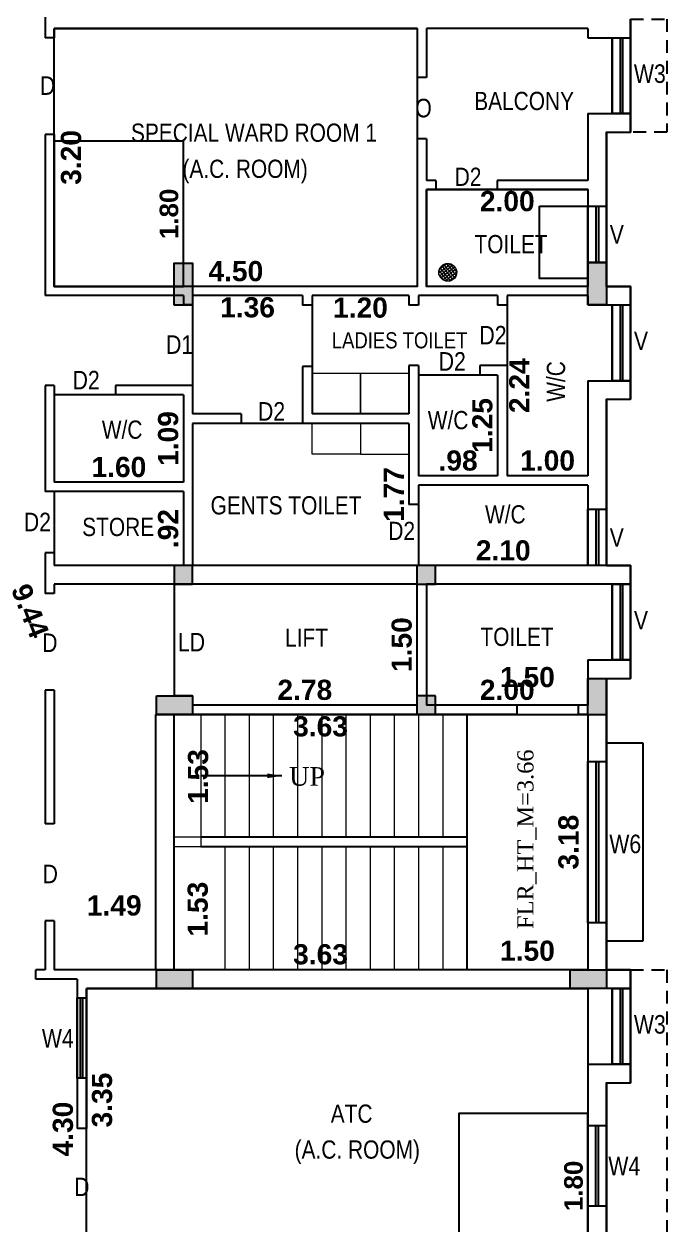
# Model space of a CAD drawing. Header units: metres. Extents: x 1336 to 1656, y -163 to -53.
# Drawn here: x 1478.58 to 1486.55, y -141.89 to -126.99 of the extents above; entities that cross this region are included whole.
import ezdxf

# ---------------------------------------------------------------- set-up
doc = ezdxf.new("R2010")
doc.units = ezdxf.units.M
doc.header["$PDMODE"] = 3
doc.header["$PDSIZE"] = -15
doc.linetypes.add('HIDDEN', pattern=[9.525, 6.35, -3.175])
for name, color, linetype in [('.', 7, 'Continuous'), ('BLK_1_FLR_1_BLT_UP_AREA', 12, 'Continuous'), ('BLK_1_FLR_1_CARPET_AREA', 12, 'Continuous'), ('BLK_1_FLR_1_EXIT_WIDTH_DOOR', 7, 'Continuous'), ('BLK_1_FLR_1_REGULAR_ROOM_15', 7, 'Continuous'), ('BLK_1_FLR_1_REGULAR_ROOM_16', 7, 'Continuous'), ('BLK_1_FLR_1_ROOF_AREA', 54, 'Continuous'), ('BLK_1_FLR_1_ROOM_15_LIGHT_VENTILATION_1', 7, 'Continuous'), ('BLK_1_FLR_1_ROOM_16_LIGHT_VENTILATION_1', 7, 'Continuous'), ('BLK_1_FLR_1_STAIR_1', 1, 'Continuous'), ('BLK_1_FLR_1_WC_BATH', 3, 'Continuous'), ('DIST_EXIT', 7, 'Continuous'), ('TOILET_VENTILATION', 7, 'Continuous')]:
    doc.layers.add(name, color=color, linetype=linetype)
for name, color, linetype, lineweight in [('BLK_1_FLR_1_STAIR_1_FLIGHT_1', 7, 'Continuous', 0), ('BLK_1_FLR_1_STAIR_1_FLIGHT_2', 7, 'Continuous', 0), ('BLK_1_FLR_1_STAIR_1_LANDING_1', 2, 'Continuous', 0), ('BLK_1_FLR_1_WASH', 55, 'Continuous', 5)]:
    doc.layers.add(name, color=color, linetype=linetype, lineweight=lineweight)
doc.styles.add('Ar Bold', font='arialbd.ttf')
doc.styles.get("Standard").update_dxf_attribs({"font": 'times.ttf'})
doc.styles.add('style5', font='swissc.ttf')
doc.dimstyles.new('Copy(5) of Standard', dxfattribs={"dimtxt": 0.23, "dimasz": 0.18, "dimexe": 0.18, "dimexo": 0.0625, "dimgap": 0.09, "dimtad": 0, "dimtih": 1, "dimtoh": 1, "dimzin": 0, "dimdsep": 46, "dimtxsty": 'Standard', "dimcen": 0.09, "dimadec": 0, "dimazin": 0, "dimtfac": 1, "dimtofl": 0, "dimtmove": 0, "dimatfit": 3, "dimfxl": 0, "dimtolj": 1, "dimtzin": 0, "dimarcsym": 0})
doc.dimstyles.new('~dimensions', dxfattribs={"dimtxt": 0.25, "dimasz": 0.17, "dimexe": 0.05, "dimexo": 0.0625, "dimgap": 0.06, "dimtad": 1, "dimzin": 4, "dimdsep": 46, "dimtxsty": 'Ar Bold', "dimcen": 0.09, "dimse1": 1, "dimse2": 1, "dimsd1": 1, "dimsd2": 1, "dimclrt": 71, "dimadec": 0, "dimazin": 0, "dimtfac": 1, "dimtix": 1, "dimtofl": 0, "dimtmove": 2, "dimatfit": 3, "dimfxl": 0, "dimtolj": 1, "dimtzin": 0, "dimarcsym": 0})
pattern_1 = [(38.805684, (75.334146, -258.857803), (-0.0198971256, 0.02474200664), []), (128.805684, (75.334146, -258.857803), (-0.02474200664, -0.0198971256), [])]

# ---------------------------------------------------------------- blocks, each defined once
blk = doc.blocks.new('*D1059')
at = {"layer": 'Defpoints', "color": 0}
for p in [(1479.237, -138.844), (1479.237, -138.844), (1479.237, -143.144)]:
    blk.add_point(p, dxfattribs=at)
at = {"color": 71, "insert": (1479.059, -140.704), "char_height": 0.25, "attachment_point": 5, "rotation": 90, "style": 'Ar Bold'}
blk.add_mtext('\\A1;4.30', dxfattribs=at)
blk = doc.blocks.new('*D1060')
at = {"layer": 'Defpoints', "color": 0}
for p in [(1479.352, -138.959), (1479.721, -138.959), (1479.352, -142.309)]:
    blk.add_point(p, dxfattribs=at)
at = {"color": 71, "insert": (1479.544, -140.344), "char_height": 0.25, "attachment_point": 5, "rotation": 90, "style": 'Ar Bold'}
blk.add_mtext('\\A1;3.35', dxfattribs=at)
blk = doc.blocks.new('*D1062')
at = {"layer": 'Defpoints', "color": 0}
for p in [(1480.667, -135.444), (1483.447, -135.444), (1483.447, -135.444)]:
    blk.add_point(p, dxfattribs=at)
at = {"color": 71, "insert": (1482.057, -135.256), "char_height": 0.25, "attachment_point": 5, "style": 'Ar Bold'}
blk.add_mtext('\\A1;2.78', dxfattribs=at)
blk = doc.blocks.new('*D1063')
at = {"layer": 'Defpoints', "color": 0}
for p in [(1483.447, -133.944), (1483.447, -133.944), (1483.447, -135.444)]:
    blk.add_point(p, dxfattribs=at)
at = {"color": 71, "insert": (1483.259, -134.694), "char_height": 0.25, "attachment_point": 5, "rotation": 90, "style": 'Ar Bold'}
blk.add_mtext('\\A1;1.50', dxfattribs=at)
blk = doc.blocks.new('*D1064')
at = {"layer": 'Defpoints', "color": 0}
for p in [(1483.567, -135.444), (1485.567, -135.444), (1485.567, -135.444)]:
    blk.add_point(p, dxfattribs=at)
at = {"color": 71, "insert": (1484.567, -135.256), "char_height": 0.25, "attachment_point": 5, "style": 'Ar Bold'}
blk.add_mtext('\\A1;2.00', dxfattribs=at)
blk = doc.blocks.new('*D1065')
at = {"layer": 'Defpoints', "color": 0}
for p in [(1483.467, -133.714), (1485.567, -133.714), (1485.567, -133.714)]:
    blk.add_point(p, dxfattribs=at)
at = {"color": 71, "insert": (1484.517, -133.526), "char_height": 0.25, "attachment_point": 5, "style": 'Ar Bold'}
blk.add_mtext('\\A1;2.10', dxfattribs=at)
blk = doc.blocks.new('*D1066')
at = {"layer": 'Defpoints', "color": 0}
for p in [(1480.552, -132.794), (1480.552, -132.794), (1480.552, -133.714)]:
    blk.add_point(p, dxfattribs=at)
at = {"color": 71, "insert": (1480.364, -133.254), "char_height": 0.25, "attachment_point": 5, "rotation": 90, "style": 'Ar Bold'}
blk.add_mtext('\\A1;.92', dxfattribs=at)
blk = doc.blocks.new('*D1067')
at = {"layer": 'Defpoints', "color": 0}
for p in [(1480.552, -131.594), (1480.552, -131.594), (1480.552, -132.679)]:
    blk.add_point(p, dxfattribs=at)
at = {"color": 71, "insert": (1480.364, -132.136), "char_height": 0.25, "attachment_point": 5, "rotation": 90, "style": 'Ar Bold'}
blk.add_mtext('\\A1;1.09', dxfattribs=at)
blk = doc.blocks.new('*D1068')
at = {"layer": 'Defpoints', "color": 0}
for p in [(1478.952, -132.679), (1480.552, -132.679), (1480.552, -132.679)]:
    blk.add_point(p, dxfattribs=at)
at = {"color": 71, "insert": (1479.752, -132.491), "char_height": 0.25, "attachment_point": 5, "style": 'Ar Bold'}
blk.add_mtext('\\A1;1.60', dxfattribs=at)
blk = doc.blocks.new('*D1069')
at = {"layer": 'Defpoints', "color": 0}
for p in [(1483.347, -131.949), (1483.347, -133.714), (1483.347, -133.714)]:
    blk.add_point(p, dxfattribs=at)
at = {"color": 71, "insert": (1483.161, -132.831), "char_height": 0.25, "attachment_point": 5, "rotation": 90, "style": 'Ar Bold'}
blk.add_mtext('\\A1;1.77', dxfattribs=at)
blk = doc.blocks.new('*D1070')
at = {"layer": 'Defpoints', "color": 0}
for p in [(1483.467, -132.599), (1484.447, -132.599), (1484.447, -132.599)]:
    blk.add_point(p, dxfattribs=at)
at = {"color": 71, "insert": (1483.957, -132.411), "char_height": 0.25, "attachment_point": 5, "style": 'Ar Bold'}
blk.add_mtext('\\A1;.98', dxfattribs=at)
blk = doc.blocks.new('*D1071')
at = {"layer": 'Defpoints', "color": 0}
for p in [(1484.447, -131.349), (1484.447, -131.349), (1484.447, -132.599)]:
    blk.add_point(p, dxfattribs=at)
at = {"color": 71, "insert": (1484.259, -131.974), "char_height": 0.25, "attachment_point": 5, "rotation": 90, "style": 'Ar Bold'}
blk.add_mtext('\\A1;1.25', dxfattribs=at)
blk = doc.blocks.new('*D1072')
at = {"layer": 'Defpoints', "color": 0}
for p in [(1484.567, -132.599), (1485.567, -132.599), (1485.567, -132.599)]:
    blk.add_point(p, dxfattribs=at)
at = {"color": 71, "insert": (1485.067, -132.411), "char_height": 0.25, "attachment_point": 5, "style": 'Ar Bold'}
blk.add_mtext('\\A1;1.00', dxfattribs=at)
blk = doc.blocks.new('*D1073')
at = {"layer": 'Defpoints', "color": 0}
for p in [(1484.567, -130.364), (1484.901, -130.364), (1484.567, -132.599)]:
    blk.add_point(p, dxfattribs=at)
at = {"color": 71, "insert": (1484.716, -131.481), "char_height": 0.25, "attachment_point": 5, "rotation": 90, "style": 'Ar Bold'}
blk.add_mtext('\\A1;2.24', dxfattribs=at)
blk = doc.blocks.new('*D1074')
at = {"layer": 'Defpoints', "color": 0}
for p in [(1482.147, -130.702), (1483.347, -130.702), (1483.347, -130.702)]:
    blk.add_point(p, dxfattribs=at)
at = {"color": 71, "insert": (1482.747, -130.514), "char_height": 0.25, "attachment_point": 5, "style": 'Ar Bold'}
blk.add_mtext('\\A1;1.20', dxfattribs=at)
blk = doc.blocks.new('*D1075')
at = {"layer": 'Defpoints', "color": 0}
for p in [(1480.667, -130.698), (1482.027, -130.698), (1482.027, -130.698)]:
    blk.add_point(p, dxfattribs=at)
at = {"color": 71, "insert": (1481.347, -130.51), "char_height": 0.25, "attachment_point": 5, "style": 'Ar Bold'}
blk.add_mtext('\\A1;1.36', dxfattribs=at)
blk = doc.blocks.new('*D1076')
at = {"layer": 'Defpoints', "color": 0}
for p in [(1478.952, -130.249), (1483.452, -130.249), (1483.452, -130.249)]:
    blk.add_point(p, dxfattribs=at)
at = {"color": 71, "insert": (1481.202, -130.061), "char_height": 0.25, "attachment_point": 5, "style": 'Ar Bold'}
blk.add_mtext('\\A1;4.50', dxfattribs=at)
blk = doc.blocks.new('*D1078')
at = {"layer": 'Defpoints', "color": 0}
for p in [(1478.952, -127.049), (1479.347, -127.049), (1478.952, -130.249)]:
    blk.add_point(p, dxfattribs=at)
at = {"color": 71, "insert": (1479.16, -128.649), "char_height": 0.25, "attachment_point": 5, "rotation": 90, "style": 'Ar Bold'}
blk.add_mtext('\\A1;3.20', dxfattribs=at)
blk = doc.blocks.new('*D1080')
at = {"layer": 'Defpoints', "color": 0}
for p in [(1483.567, -129.049), (1485.567, -129.049), (1485.567, -129.381)]:
    blk.add_point(p, dxfattribs=at)
at = {"color": 71, "insert": (1484.567, -129.193), "char_height": 0.25, "attachment_point": 5, "style": 'Ar Bold'}
blk.add_mtext('\\A1;2.00', dxfattribs=at)
blk = doc.blocks.new('*D1176')
at = {"layer": 'Defpoints', "color": 0}
for p in [(1485.567, -138.681), (1484.067, -138.729), (1485.567, -138.729)]:
    blk.add_point(p, dxfattribs=at)
at = {"layer": 'BLK_1_FLR_1_STAIR_1_LANDING_1', "color": 0, "insert": (1484.817, -138.493), "char_height": 0.25, "attachment_point": 5, "style": 'Ar Bold'}
blk.add_mtext('\\A1;1.50', dxfattribs=at)
blk = doc.blocks.new('*D849')
at = {"layer": 'Defpoints', "color": 0}
for p in [(1484.067, -135.897), (1480.437, -136.197), (1484.067, -136.197)]:
    blk.add_point(p, dxfattribs=at)
at = {"layer": 'BLK_1_FLR_1_STAIR_1_FLIGHT_1', "color": 0, "insert": (1482.252, -135.709), "char_height": 0.25, "attachment_point": 5, "style": 'Ar Bold'}
blk.add_mtext('\\A1;3.63', dxfattribs=at)
blk = doc.blocks.new('*D850')
at = {"layer": 'Defpoints', "color": 0}
for p in [(1481.129, -135.568), (1480.923, -137.093), (1481.129, -137.093)]:
    blk.add_point(p, dxfattribs=at)
at = {"layer": 'BLK_1_FLR_1_STAIR_1_FLIGHT_1', "color": 0, "insert": (1480.735, -136.33), "char_height": 0.25, "attachment_point": 5, "rotation": 90, "style": 'Ar Bold'}
blk.add_mtext('\\A1;1.53', dxfattribs=at)
blk = doc.blocks.new('*D851')
at = {"layer": 'Defpoints', "color": 0}
for p in [(1480.437, -138.375), (1484.067, -138.375), (1484.067, -138.725)]:
    blk.add_point(p, dxfattribs=at)
at = {"layer": 'BLK_1_FLR_1_STAIR_1_FLIGHT_2', "color": 0, "insert": (1482.252, -138.537), "char_height": 0.25, "attachment_point": 5, "style": 'Ar Bold'}
blk.add_mtext('\\A1;3.63', dxfattribs=at)
blk = doc.blocks.new('*D852')
at = {"layer": 'Defpoints', "color": 0}
for p in [(1480.918, -137.213), (1481.129, -137.213), (1481.129, -138.738)]:
    blk.add_point(p, dxfattribs=at)
at = {"layer": 'BLK_1_FLR_1_STAIR_1_FLIGHT_2', "color": 0, "insert": (1480.731, -137.975), "char_height": 0.25, "attachment_point": 5, "rotation": 90, "style": 'Ar Bold'}
blk.add_mtext('\\A1;1.53', dxfattribs=at)
blk = doc.blocks.new('*D853')
at = {"layer": 'Defpoints', "color": 0}
for p in [(1485.567, -135.285), (1484.067, -135.559), (1485.567, -135.559)]:
    blk.add_point(p, dxfattribs=at)
at = {"layer": 'BLK_1_FLR_1_STAIR_1_LANDING_1', "color": 71, "insert": (1484.817, -135.098), "char_height": 0.25, "attachment_point": 5, "style": 'Ar Bold'}
blk.add_mtext('\\A1;1.50', dxfattribs=at)
blk = doc.blocks.new('*D867')
at = {"layer": 'Defpoints', "color": 0}
for p in [(1478.952, -138.013), (1478.952, -138.119), (1480.437, -138.013)]:
    blk.add_point(p, dxfattribs=at)
at = {"layer": 'DIST_EXIT', "color": 71, "insert": (1479.694, -137.931), "char_height": 0.25, "attachment_point": 5, "style": 'Ar Bold'}
blk.add_mtext('\\A1;1.49', dxfattribs=at)
blk = doc.blocks.new('*D1349')
at = {"layer": 'Defpoints', "color": 0}
for p in [(1476.737, -129.959), (1476.737, -129.959), (1480.217, -138.729)]:
    blk.add_point(p, dxfattribs=at)
at = {"layer": 'BLK_1_FLR_1_EXIT_WIDTH_DOOR', "insert": (1478.651, -134.275), "char_height": 0.25, "attachment_point": 5, "rotation": 291.6435, "style": 'Ar Bold'}
blk.add_mtext('\\A1;9.44', dxfattribs=at)
blk = doc.blocks.new('*D874')
at = {"layer": 'Defpoints', "color": 0}
for p in [(1485.567, -135.559), (1485.514, -138.729), (1485.567, -138.729)]:
    blk.add_point(p, dxfattribs=at)
at = {"layer": 'BLK_1_FLR_1_STAIR_1_LANDING_1', "color": 71, "insert": (1485.327, -137.144), "char_height": 0.25, "attachment_point": 5, "rotation": 90, "style": 'Ar Bold'}
blk.add_mtext('\\A1;3.18', dxfattribs=at)

msp = doc.modelspace()

# ---------------------------------------------------------------- hatches: boundary and pattern name
at = {"layer": '.'}
h = msp.add_hatch(color=256, dxfattribs=at)
h.dxf.hatch_style = 1
h.paths.add_polyline_path([(1480.6666, -129.9588), (1480.4366, -129.9588), (1480.4366, -130.4838), (1480.6666, -130.4838)])
h = msp.add_hatch(color=256, dxfattribs=at)
h.dxf.hatch_style = 1
h.paths.add_polyline_path([(1485.7966, -129.9538), (1485.5666, -129.9538), (1485.5666, -130.4788), (1485.7966, -130.4788)])
h = msp.add_hatch(color=256, dxfattribs=at)
h.dxf.hatch_style = 1
h.paths.add_polyline_path([(1480.6666, -133.7138), (1480.4366, -133.7138), (1480.4366, -133.9438), (1480.6666, -133.9438)])
h = msp.add_hatch(color=256, dxfattribs=at)
h.dxf.hatch_style = 1
h.paths.add_polyline_path([(1483.6766, -133.7138), (1483.4466, -133.7138), (1483.4466, -133.9438), (1483.6766, -133.9438)])
h = msp.add_hatch(color=256, dxfattribs=at)
h.dxf.hatch_style = 1
h.paths.add_polyline_path([(1485.7966, -135.1138), (1485.5666, -135.1138), (1485.5666, -135.5638), (1485.7966, -135.5638)])
h = msp.add_hatch(color=256, dxfattribs=at)
h.dxf.hatch_style = 1
h.paths.add_polyline_path([(1480.2166, -135.3288), (1480.2166, -135.5588), (1480.6666, -135.5588), (1480.6666, -135.3288)])
h = msp.add_hatch(color=256, dxfattribs=at)
h.dxf.hatch_style = 1
h.paths.add_polyline_path([(1483.6766, -135.3288), (1483.4466, -135.3288), (1483.4466, -135.5588), (1483.6766, -135.5588)])
h = msp.add_hatch(color=256, dxfattribs=at)
h.dxf.hatch_style = 1
h.paths.add_polyline_path([(1480.2166, -138.7288), (1480.2166, -138.9588), (1480.6666, -138.9588), (1480.6666, -138.7288)])
h = msp.add_hatch(color=256, dxfattribs=at)
h.dxf.hatch_style = 1
h.paths.add_polyline_path([(1485.3466, -138.7288), (1485.3466, -138.9588), (1485.7966, -138.9588), (1485.7966, -138.7288)])
at = {"layer": 'BLK_1_FLR_1_WASH'}
h = msp.add_hatch(dxfattribs=at)
h.set_pattern_fill('ANSI37', color=60, scale=0.01, angle=-6.19432)
h.set_pattern_definition(pattern_1)
edge = h.paths.add_edge_path()
edge.add_arc((1483.8294, -130.0744), 0.1112, 11.71868, 371.71868)
h.paths.add_polyline_path([(1483.8078, -130.0359), (1483.9403, -130.0659), (1483.792, -130.0326), (1483.8079, -130.0366)], flags=16)
h = msp.add_hatch(dxfattribs=at)
h.set_pattern_fill('ANSI37', color=60, scale=0.01, angle=-6.19432)
h.set_pattern_definition(pattern_1)
edge = h.paths.add_edge_path()
edge.add_arc((1483.8294, -130.0744), 0.1112, 11.71868, 371.71868)
h.paths.add_polyline_path([(1483.8078, -130.0359), (1483.9403, -130.0659), (1483.792, -130.0326), (1483.8079, -130.0366)], flags=16)

# ---------------------------------------------------------------- linework, layer by layer
at = {"color": 1}
for p, q in [((1478.8366, -125.0488), (1478.8366, -127.1638)), ((1486.0966, -126.9338), (1486.0966, -128.3338)), ((1483.4516, -127.0488), (1478.9516, -127.0488)), ((1478.9516, -127.0488), (1478.9516, -127.1638)), ((1483.4516, -127.0488), (1483.4516, -127.6588)), ((1485.5666, -127.0488), (1483.5666, -127.0488)), ((1483.5666, -127.0488), (1483.5666, -127.6588)), ((1485.5666, -127.0488), (1485.5666, -127.1638)), ((1478.9516, -127.1638), (1478.8366, -127.1638)), ((1485.5666, -127.1638), (1486.0966, -127.1638)), ((1483.5666, -127.6588), (1483.4516, -127.6588)), ((1485.5666, -128.1038), (1485.5666, -128.9338)), ((1485.5666, -128.1038), (1486.0966, -128.1038)), ((1478.8366, -128.3638), (1478.8366, -130.3638)), ((1478.9516, -128.3638), (1478.8366, -128.3638)), ((1478.9516, -128.3638), (1478.9516, -130.2488)), ((1483.4516, -128.4188), (1483.4516, -130.2488)), ((1483.5666, -128.4188), (1483.4516, -128.4188)), ((1483.5666, -128.4188), (1483.5666, -128.9338)), ((1485.7966, -128.3338), (1485.7966, -130.2488)), ((1485.7966, -128.3338), (1486.0966, -128.3338)), ((1483.6816, -128.9338), (1483.5666, -128.9338)), ((1483.6816, -128.9338), (1483.6816, -129.0488)), ((1485.5666, -128.9338), (1484.4416, -128.9338)), ((1484.4416, -128.9338), (1484.4416, -129.0488)), ((1483.5666, -129.0488), (1483.5666, -130.2488)), ((1485.5666, -129.0488), (1483.5666, -129.0488)), ((1485.5666, -129.0488), (1485.5666, -130.2488)), ((1480.5516, -130.3638), (1478.8366, -130.3638)), ((1483.4516, -130.2488), (1478.9516, -130.2488)), ((1480.5516, -130.3638), (1480.5516, -130.4788)), ((1482.0266, -130.3638), (1480.6666, -130.3638)), ((1480.6666, -130.3638), (1480.6666, -130.4788)), ((1482.0266, -130.3638), (1482.0266, -130.4838)), ((1483.3466, -130.3638), (1482.1466, -130.3638)), ((1482.1466, -130.3638), (1482.1466, -130.4838)), ((1483.3466, -130.3638), (1483.3466, -130.4838)), ((1484.4466, -130.3638), (1483.4666, -130.3638)), ((1483.4666, -130.3638), (1483.4666, -130.4838)), ((1485.5666, -130.2488), (1483.5666, -130.2488)), ((1484.4466, -130.3638), (1484.4466, -130.4838)), ((1485.5666, -130.3638), (1484.5666, -130.3638)), ((1484.5666, -130.3638), (1484.5666, -131.2288)), ((1485.5666, -130.3638), (1485.5666, -130.4788)), ((1485.7966, -130.2488), (1486.0966, -130.2488)), ((1486.0966, -130.2488), (1486.0966, -131.6488)), ((1480.6666, -130.4788), (1480.5516, -130.4788)), ((1480.6666, -130.4788), (1480.6666, -131.8288)), ((1482.1466, -130.4838), (1482.0266, -130.4838)), ((1482.1466, -130.4838), (1482.1466, -131.8288)), ((1483.4666, -130.4838), (1483.3466, -130.4838)), ((1484.5666, -130.4838), (1484.4466, -130.4838)), ((1485.5666, -130.4788), (1486.0966, -130.4788)), ((1482.0266, -131.2438), (1482.0266, -131.9488)), ((1482.1466, -131.2438), (1482.0266, -131.2438)), ((1483.3466, -131.2288), (1483.3466, -131.8288)), ((1483.4666, -131.2288), (1483.3466, -131.2288)), ((1483.4666, -131.2288), (1483.4666, -132.5988)), ((1484.5666, -131.2288), (1484.2266, -131.2288)), ((1484.2266, -131.2288), (1484.2266, -131.3488)), ((1484.5666, -131.2288), (1484.5666, -132.5988)), ((1484.4466, -131.3488), (1483.4666, -131.3488)), ((1484.4466, -131.3488), (1484.4466, -132.5988)), ((1478.8366, -131.4788), (1478.8366, -132.7938)), ((1478.9516, -131.4788), (1478.8366, -131.4788)), ((1478.9516, -131.4788), (1478.9516, -132.6788)), ((1480.6666, -131.4788), (1479.7116, -131.4788)), ((1479.7116, -131.4788), (1479.7116, -131.5938)), ((1485.5666, -131.4188), (1485.5666, -132.5988)), ((1485.5666, -131.4188), (1486.0966, -131.4188)), ((1480.5516, -131.5938), (1478.9516, -131.5938)), ((1480.5516, -131.5938), (1480.5516, -132.6788)), ((1485.7966, -131.6488), (1485.7966, -133.7138)), ((1485.7966, -131.6488), (1486.0966, -131.6488)), ((1481.2666, -131.8288), (1480.6666, -131.8288)), ((1481.2666, -131.8288), (1481.2666, -131.9488)), ((1483.3466, -131.8288), (1482.1466, -131.8288)), ((1482.0266, -131.9488), (1480.6666, -131.9488)), ((1480.6666, -131.9488), (1480.6666, -133.7138)), ((1480.6666, -131.9488), (1480.6666, -133.7138)), ((1483.3466, -131.9488), (1482.0266, -131.9488)), ((1483.3466, -131.9488), (1483.3466, -132.9538)), ((1484.4466, -132.5988), (1483.4666, -132.5988)), ((1485.5666, -132.5988), (1484.5666, -132.5988)), ((1480.5516, -132.6788), (1478.9516, -132.6788)), ((1485.5666, -132.7138), (1483.4666, -132.7138)), ((1483.4666, -132.7138), (1483.4666, -133.7138)), ((1485.5666, -132.7138), (1485.5666, -133.7138)), ((1480.5516, -132.7938), (1478.8366, -132.7938)), ((1478.9516, -132.7938), (1478.9516, -133.7138)), ((1480.5516, -132.7938), (1480.5516, -133.7138)), ((1483.4666, -132.9538), (1483.3466, -132.9538)), ((1478.8366, -133.5538), (1478.8366, -134.0588)), ((1478.9516, -133.5538), (1478.8366, -133.5538)), ((1480.5516, -133.7138), (1478.9516, -133.7138)), ((1485.5666, -133.7138), (1480.6666, -133.7138)), ((1485.7966, -133.7138), (1486.0966, -133.7138)), ((1486.0966, -133.7138), (1486.0966, -135.1138)), ((1483.4466, -133.9438), (1478.9516, -133.9438)), ((1478.9516, -133.9438), (1478.9516, -134.0588)), ((1483.4466, -133.9438), (1483.4466, -135.4438)), ((1485.5666, -133.9438), (1483.5666, -133.9438)), ((1483.5666, -133.9438), (1483.5666, -135.4438)), ((1486.0966, -133.9438), (1485.5666, -133.9438)), ((1478.9516, -134.0588), (1478.8366, -134.0588)), ((1485.5666, -134.8838), (1485.5666, -135.4438)), ((1485.5666, -134.8838), (1486.0966, -134.8838)), ((1485.7966, -135.1138), (1485.7966, -138.7288)), ((1485.7966, -135.1138), (1486.0966, -135.1138)), ((1478.8366, -135.2588), (1478.8366, -136.9188)), ((1478.9516, -135.2588), (1478.8366, -135.2588)), ((1478.9516, -135.2588), (1478.9516, -136.9188)), ((1480.6666, -135.3288), (1480.4366, -135.3288)), ((1480.6666, -135.3288), (1480.4366, -135.3288)), ((1480.6666, -135.3288), (1480.6666, -135.4438)), ((1480.6666, -135.3288), (1480.6666, -135.4438)), ((1484.6866, -135.5588), (1480.4366, -135.5588)), ((1483.4466, -135.4438), (1480.6666, -135.4438)), ((1485.5666, -135.4438), (1483.5666, -135.4438)), ((1484.6866, -135.4438), (1484.6866, -135.5588)), ((1485.4466, -135.4438), (1485.4466, -135.5588)), ((1485.5666, -135.5588), (1485.4466, -135.5588)), ((1485.5666, -135.5588), (1485.5666, -138.7288)), ((1478.9516, -136.9188), (1478.8366, -136.9188)), ((1478.8366, -138.1188), (1478.8366, -138.7288)), ((1478.9516, -138.1188), (1478.8366, -138.1188)), ((1478.9516, -138.1188), (1478.9516, -138.7288)), ((1478.8366, -138.7288), (1478.7216, -138.7288)), ((1478.7216, -138.8438), (1478.7216, -138.7288)), ((1479.2366, -138.8438), (1478.7216, -138.8438)), ((1485.5666, -138.7288), (1478.9516, -138.7288)), ((1479.2366, -138.8438), (1479.2366, -140.6988)), ((1480.6666, -138.7288), (1480.6666, -138.9588)), ((1485.7966, -138.7288), (1486.0966, -138.7288)), ((1486.0966, -138.7288), (1486.0966, -140.1288)), ((1479.3516, -138.9588), (1479.3516, -140.6988)), ((1486.0966, -138.9588), (1479.3516, -138.9588)), ((1485.5666, -139.8988), (1485.5666, -142.3088)), ((1485.5666, -139.8988), (1486.0966, -139.8988)), ((1485.7966, -140.1288), (1485.7966, -143.6438)), ((1485.7966, -140.1288), (1486.0966, -140.1288)), ((1479.3516, -140.6988), (1479.2366, -140.6988))]:
    msp.add_line(p, q, dxfattribs=at)
at = {"color": 4}
for p, q in [((1485.8666, -127.1638), (1485.8666, -128.1038)), ((1485.9666, -127.1638), (1485.9666, -128.1038)), ((1485.9966, -127.1638), (1485.9966, -128.1038)), ((1485.8666, -130.4788), (1485.8666, -131.4188)), ((1485.8666, -133.9438), (1485.8666, -134.8838)), ((1485.6666, -136.1438), (1485.6666, -138.1438)), ((1485.6966, -136.1438), (1485.6966, -138.1438)), ((1485.8666, -138.9588), (1485.8666, -139.8988)), ((1485.9666, -138.9588), (1485.9666, -139.8988)), ((1485.9966, -138.9588), (1485.9966, -139.8988)), ((1479.2762, -140.0738), (1479.2762, -139.0738)), ((1479.3062, -140.0738), (1479.3062, -139.0738)), ((1485.6666, -141.6588), (1485.6666, -140.6588)), ((1485.6966, -141.6588), (1485.6966, -140.6588))]:
    msp.add_line(p, q, dxfattribs=at)
at = {"color": 4, "linetype": 'HIDDEN', "ltscale": 0.8}
for p, q in [((1485.6666, -129.2523), (1485.6666, -129.9523)), ((1485.6966, -129.2523), (1485.6966, -129.9523)), ((1485.9666, -130.4788), (1485.9666, -131.4188)), ((1485.9966, -130.4788), (1485.9966, -131.4188)), ((1485.6666, -133.0138), (1485.6666, -133.7138)), ((1485.6966, -133.0138), (1485.6966, -133.7138)), ((1485.9666, -133.9438), (1485.9666, -134.8838)), ((1485.9966, -133.9438), (1485.9966, -134.8838))]:
    msp.add_line(p, q, dxfattribs=at)
for p, q in [((1480.4366, -133.9438), (1480.4366, -135.3288)), ((1484.0666, -137.0838), (1480.7666, -137.0838)), ((1484.0666, -137.2038), (1480.7666, -137.2038))]:
    msp.add_line(p, q)
at = {"linetype": 'HIDDEN'}
for p, q in [((1484.0666, -135.5588), (1484.0666, -137.2038)), ((1484.0666, -137.2038), (1484.0666, -138.7288))]:
    msp.add_line(p, q, dxfattribs=at)
at = {"color": 4, "linetype": 'HIDDEN', "ltscale": 0.025}
for points in [[(1486.0966, -126.9338), (1486.5466, -126.9338), (1486.5466, -128.3238), (1486.5466, -128.3338), (1486.0966, -128.3338)], [(1486.0966, -138.7288), (1486.5466, -138.7288), (1486.5466, -152.0638), (1486.5466, -152.0738), (1485.7966, -152.0738)]]:
    msp.add_lwpolyline(points, dxfattribs=at)
at = {"color": 4}
for points in [[(1486.0966, -127.1638), (1486.0966, -128.1038), (1485.8666, -128.1038), (1485.8666, -127.1638)], [(1485.7966, -129.2523), (1485.7966, -129.9523), (1485.5666, -129.9523), (1485.5666, -129.2523)], [(1486.0966, -130.4788), (1486.0966, -131.4188), (1485.8666, -131.4188), (1485.8666, -130.4788)], [(1485.7966, -133.0138), (1485.7966, -133.7138), (1485.5666, -133.7138), (1485.5666, -133.0138)], [(1486.0966, -133.9438), (1486.0966, -134.8838), (1485.8666, -134.8838), (1485.8666, -133.9438)], [(1485.7966, -136.1438), (1485.7966, -138.1438), (1485.5666, -138.1438), (1485.5666, -136.1438)], [(1486.0966, -138.9588), (1486.0966, -139.8988), (1485.8666, -139.8988), (1485.8666, -138.9588)], [(1479.2366, -140.0738), (1479.2366, -139.0738), (1479.3516, -139.0738), (1479.3516, -140.0738)], [(1485.5666, -141.6588), (1485.5666, -140.6588), (1485.7966, -140.6588), (1485.7966, -141.6588)]]:
    msp.add_lwpolyline(points, close=True, dxfattribs=at)
at = {"color": 1}
for points in [[(1480.4366, -130.4838), (1480.4366, -129.9588), (1480.6666, -129.9588), (1480.6666, -130.4838), (1480.4366, -130.4838)], [(1485.5666, -130.4788), (1485.5666, -129.9538), (1485.7966, -129.9538), (1485.7966, -130.4788), (1485.5666, -130.4788)], [(1485.5666, -135.1138), (1485.7966, -135.1138), (1485.7966, -135.5638), (1485.5666, -135.5638), (1485.5666, -135.1138)], [(1480.2166, -135.3288), (1480.6666, -135.3288), (1480.6666, -135.5588), (1480.2166, -135.5588), (1480.2166, -135.3288)], [(1480.2166, -138.7288), (1480.6666, -138.7288), (1480.6666, -138.9588), (1480.2166, -138.9588), (1480.2166, -138.7288)], [(1485.3466, -138.7288), (1485.7966, -138.7288), (1485.7966, -138.9588), (1485.3466, -138.9588), (1485.3466, -138.7288)]]:
    msp.add_lwpolyline(points, dxfattribs=at)
for points in [[(1480.6666, -133.7138), (1480.4366, -133.7138), (1480.4366, -133.9438), (1480.6666, -133.9438)], [(1483.6766, -133.7138), (1483.4466, -133.7138), (1483.4466, -133.9438), (1483.6766, -133.9438)], [(1483.6766, -135.3288), (1483.4466, -135.3288), (1483.4466, -135.5588), (1483.6766, -135.5588)]]:
    msp.add_lwpolyline(points, close=True)
at = {"color": 4, "linetype": 'HIDDEN'}
msp.add_lwpolyline([(1485.7966, -135.9138), (1486.2466, -135.9138), (1486.2466, -138.3638), (1486.2466, -138.3738), (1485.7966, -138.3738)], dxfattribs=at)
at = {"layer": 'BLK_1_FLR_1_BLT_UP_AREA', "color": 12}
msp.add_lwpolyline([(1485.7966, -143.6438), (1485.7966, -140.1288), (1486.0966, -140.1288), (1486.0966, -138.7288), (1485.7966, -138.7288), (1485.7966, -135.1138), (1486.0966, -135.1138), (1486.0966, -133.7138), (1485.7966, -133.7138), (1485.7966, -131.6488), (1486.0966, -131.6488), (1486.0966, -130.2488), (1485.7966, -130.2488), (1485.7966, -128.3338), (1486.0966, -128.3338), (1486.0966, -126.9338)], dxfattribs=at)
at = {"layer": 'BLK_1_FLR_1_CARPET_AREA', "color": 12}
for points in [[(1478.9516, -127.0488), (1483.4516, -127.0488), (1483.4516, -130.2488), (1478.9516, -130.2488)], [(1479.3516, -138.9588), (1485.5666, -138.9588), (1485.5666, -142.3088), (1479.3516, -142.3088)]]:
    msp.add_lwpolyline(points, close=True, dxfattribs=at)
at = {"layer": 'BLK_1_FLR_1_REGULAR_ROOM_15', "color": 2}
msp.add_lwpolyline([(1478.9516, -127.0488), (1483.4516, -127.0488), (1483.4516, -130.2488), (1478.9516, -130.2488)], close=True, dxfattribs=at)
at = {"layer": 'BLK_1_FLR_1_REGULAR_ROOM_16', "color": 2}
msp.add_lwpolyline([(1479.3516, -138.9588), (1485.5666, -138.9588), (1485.5666, -142.3088), (1479.3516, -142.3088)], close=True, dxfattribs=at)
at = {"layer": 'BLK_1_FLR_1_ROOF_AREA', "color": 54}
msp.add_lwpolyline([(1485.7966, -143.6438), (1485.7966, -140.1288), (1486.0966, -140.1288), (1486.0966, -138.7288), (1485.7966, -138.7288), (1485.7966, -135.1138), (1486.0966, -135.1138), (1486.0966, -133.7138), (1485.7966, -133.7138), (1485.7966, -131.6488), (1486.0966, -131.6488), (1486.0966, -130.2488), (1485.7966, -130.2488), (1485.7966, -128.3338), (1486.0966, -128.3338), (1486.0966, -126.9338)], dxfattribs=at)
at = {"layer": 'BLK_1_FLR_1_ROOM_15_LIGHT_VENTILATION_1', "color": 232}
msp.add_lwpolyline([(1478.9516, -130.2488), (1480.5516, -130.2488), (1480.5516, -128.4488), (1478.9516, -128.4488)], close=True, dxfattribs=at)
at = {"layer": 'BLK_1_FLR_1_ROOM_16_LIGHT_VENTILATION_1', "color": 232}
msp.add_lwpolyline([(1483.9666, -142.3088), (1485.5666, -142.3088), (1485.5666, -140.5088), (1483.9666, -140.5088)], close=True, dxfattribs=at)
at = {"layer": 'BLK_1_FLR_1_STAIR_1'}
msp.add_lwpolyline([(1480.2116, -135.5588), (1485.5666, -135.5588), (1485.5666, -138.7288), (1480.2116, -138.7288)], close=True, dxfattribs=at)
at = {"layer": 'BLK_1_FLR_1_STAIR_1', "color": 1}
msp.add_lwpolyline([(1485.5666, -138.7288), (1480.4366, -138.7288), (1480.4366, -135.5588), (1485.5666, -135.5588)], close=True, dxfattribs=at)
at = {"layer": 'BLK_1_FLR_1_STAIR_1_FLIGHT_1', "color": 7}
for p, q in [((1480.7666, -135.5588), (1480.7666, -137.2038)), ((1481.0666, -135.5588), (1481.0666, -137.0838)), ((1481.3666, -135.5588), (1481.3666, -137.0838)), ((1481.6666, -135.5588), (1481.6666, -137.0838)), ((1481.9666, -135.5588), (1481.9666, -137.0838)), ((1482.2666, -135.5588), (1482.2666, -137.0838)), ((1482.5666, -135.5588), (1482.5666, -137.0838)), ((1482.8666, -135.5588), (1482.8666, -137.0838)), ((1483.1666, -135.5588), (1483.1666, -137.0838)), ((1483.4666, -135.5588), (1483.4666, -137.0838)), ((1483.7666, -135.5588), (1483.7666, -137.0838))]:
    msp.add_line(p, q, dxfattribs=at)
msp.add_lwpolyline([(1480.4366, -135.5588), (1484.0666, -135.5588), (1484.0666, -137.0838), (1480.4366, -137.0838)], close=True, dxfattribs=at)
at = {"layer": 'BLK_1_FLR_1_STAIR_1_FLIGHT_2', "color": 7}
for p, q in [((1481.0666, -137.2038), (1481.0666, -138.7288)), ((1481.3666, -137.2038), (1481.3666, -138.7288)), ((1481.6666, -137.2038), (1481.6666, -138.7288)), ((1481.9666, -137.2038), (1481.9666, -138.7288)), ((1482.2666, -137.2038), (1482.2666, -138.7288)), ((1482.5666, -137.2038), (1482.5666, -138.7288)), ((1482.8666, -137.2038), (1482.8666, -138.7288)), ((1483.1666, -137.2038), (1483.1666, -138.7288)), ((1483.4666, -137.2038), (1483.4666, -138.7288)), ((1483.7666, -137.2038), (1483.7666, -138.7288))]:
    msp.add_line(p, q, dxfattribs=at)
msp.add_lwpolyline([(1484.0666, -137.2038), (1480.4366, -137.2038), (1480.4366, -138.7288), (1484.0666, -138.7288)], close=True, dxfattribs=at)
at = {"layer": 'BLK_1_FLR_1_STAIR_1_LANDING_1', "color": 7}
msp.add_lwpolyline([(1484.0666, -135.5588), (1485.5666, -135.5588), (1485.5666, -138.7288), (1484.0666, -138.7288)], close=True, dxfattribs=at)
at = {"layer": 'BLK_1_FLR_1_WASH', "color": 60}
msp.add_lwpolyline([(1483.7676, -130.1669, -2.3481205), (1483.9243, -130.1325, -0.4258725), (1483.7676, -130.1669, 3.3899462)], format="xyb", dxfattribs=at)
msp.add_lwpolyline([(1483.7676, -130.1669, -2.3481205), (1483.9243, -130.1325, -0.4258725), (1483.7676, -130.1669, 3.3899462)], format="xyb", dxfattribs=at)
at = {"layer": 'BLK_1_FLR_1_WASH', "color": 55}
for points in [[(1482.1466, -131.8288), (1482.7466, -131.8288), (1482.7466, -131.3288), (1482.1466, -131.3288)], [(1482.7466, -131.8288), (1483.3466, -131.8288), (1483.3466, -131.3288), (1482.7466, -131.3288)], [(1482.7466, -132.3288), (1482.1466, -132.3288), (1482.1466, -131.9488), (1482.7466, -131.9488)], [(1482.7466, -132.3288), (1483.3466, -132.3288), (1483.3466, -131.9488), (1482.7466, -131.9488)]]:
    msp.add_lwpolyline(points, close=True, dxfattribs=at)
at = {"layer": 'BLK_1_FLR_1_WC_BATH', "color": 3}
msp.add_lwpolyline([(1483.5666, -129.0488), (1485.5666, -129.0488), (1485.5666, -130.2488), (1483.5666, -130.2488)], close=True, dxfattribs=at)
at = {"layer": 'TOILET_VENTILATION', "color": 6}
msp.add_lwpolyline([(1484.9666, -129.2523), (1485.5666, -129.2523), (1485.5666, -130.1523), (1484.9666, -130.1523)], close=True, dxfattribs=at)

# ---------------------------------------------------------------- texts
at = {"style": 'style5'}
for s, p in [('W3', (1486.1367, -127.7246)), ('D', (1478.7727, -127.8728)), ('O', (1483.4265, -128.1518)), ('V', (1485.837, -129.7175)), ('D2', (1484.221, -130.9691)), ('V', (1486.1367, -131.0396)), ('D1', (1480.3368, -131.0859)), ('D2', (1483.7168, -131.2945)), ('D2', (1479.178, -131.5267)), ('D2', (1481.4763, -131.9146)), ('D2', (1478.5736, -133.287)), ('V', (1485.8364, -133.479)), ('V', (1486.1367, -134.5046)), ('D', (1478.8007, -134.7853)), ('LD', (1480.4837, -134.7777)), ('W6', (1485.8319, -137.2811)), ('D', (1478.8063, -137.6541)), ('W3', (1486.1367, -139.5196)), ('W4', (1478.7975, -139.6926)), ('W4', (1485.82, -141.2776)), ('D', (1479.1975, -141.5363))]:
    msp.add_text(s, height=0.23, dxfattribs=at).set_placement(p)
at = {"color": 7, "style": 'style5'}
for s, height, p in [('BALCONY', 0.22606, (1484.1571, -128.0613)), ('SPECIAL WARD ROOM 1', 0.226059, (1479.9018, -128.4549)), ('(A.C. ROOM)', 0.226059, (1480.5403, -128.903)), ('D2', 0.22606, (1483.9154, -129.0021)), ('TOILET', 0.22606, (1484.1602, -129.8377)), ('LADIES TOILET', 0.2, (1482.3916, -131.0179)), ('W/C', 0.22606, (1483.5817, -132.0209)), ('W/C', 0.22606, (1479.5405, -132.1391)), ('GENTS TOILET', 0.226059, (1480.8889, -133.0781)), ('W/C', 0.22606, (1484.291, -133.1901)), ('STORE', 0.22606, (1479.2972, -133.3461)), ('D2', 0.22606, (1483.0928, -133.3956)), ('LIFT', 0.22606, (1481.812, -134.7205)), ('TOILET', 0.22606, (1484.2346, -134.7098)), ('ATC', 0.22606, (1482.3784, -140.6259)), ('(A.C. ROOM)', 0.226059, (1481.9309, -141.071))]:
    msp.add_text(s, height=height, dxfattribs=at).set_placement(p)
msp.add_text('W/C', height=0.22606, rotation=90, dxfattribs=at).set_placement((1485.2833, -131.6801))
msp.add_text('UP', height=0.23).set_placement((1481.8633, -136.4438))
at = {"layer": 'BLK_1_FLR_1_ROOM_15_LIGHT_VENTILATION_1', "color": 232, "insert": (1480.3741, -129.3488), "char_height": 0.23, "attachment_point": 5, "rotation": 90, "style": 'Ar Bold'}
msp.add_mtext('\\A1;1.80', dxfattribs=at)
at = {"layer": 'BLK_1_FLR_1_ROOM_16_LIGHT_VENTILATION_1', "color": 232, "insert": (1485.3891, -141.4088), "char_height": 0.23, "attachment_point": 5, "rotation": 90, "style": 'Ar Bold'}
msp.add_mtext('\\A1;1.80', dxfattribs=at)
at = {"layer": 'BLK_1_FLR_1_STAIR_1', "linetype": 'Continuous', "insert": (1484.6915, -137.1077), "char_height": 0.200017, "width": 2.400202, "attachment_point": 2, "rotation": 90}
msp.add_mtext('FLR_HT_M=3.66', dxfattribs=at)

# ---------------------------------------------------------------- dimensions: what is measured, and where the dimension line sits
for p1, p2, distance, picture, middle in [((1478.9516, -130.2488), (1478.9516, -127.0488), -0.3957, '*D1078', (1479.1597, -128.6488)), ((1483.5666, -129.0488), (1485.5666, -129.0488), -0.3317, '*D1080', (1484.5666, -129.1929)), ((1478.9516, -130.2488), (1483.4516, -130.2488), 0, '*D1076', (1481.2016, -130.0612)), ((1480.6666, -130.698), (1482.0266, -130.698), 0, '*D1075', (1481.3466, -130.5104)), ((1482.1466, -130.7018), (1483.3466, -130.7018), 0, '*D1074', (1482.7466, -130.5141)), ((1484.5666373117, -132.5988175883), (1484.5666373117, -130.3638175883), -0.3344530863, '*D1073', (1484.7155788018, -131.4813175883)), ((1484.4466, -132.5988), (1484.4466, -131.3488), 0, '*D1071', (1484.259, -131.9738)), ((1480.5516373117, -132.6788175883), (1480.5516373117, -131.5938175883), 0, '*D1067', (1480.3639087987, -132.1363175883)), ((1483.3466373117, -131.9488175883), (1483.3466373117, -133.7138175883), 0, '*D1069', (1483.1611257155, -132.8313175883)), ((1483.4666, -132.5988), (1484.4466, -132.5988), 0, '*D1070', (1483.9566, -132.4111)), ((1484.5666, -132.5988), (1485.5666, -132.5988), 0, '*D1072', (1485.0666, -132.4112)), ((1478.9516, -132.6788), (1480.5516, -132.6788), 0, '*D1068', (1479.7516, -132.4912)), ((1480.5516, -133.7138), (1480.5516, -132.7938), 0, '*D1066', (1480.3639, -133.2538)), ((1483.4666, -133.7138), (1485.5666, -133.7138), 0, '*D1065', (1484.5166, -133.5262)), ((1483.4466, -135.4438), (1483.4466, -133.9438), 0, '*D1063', (1483.259, -134.6938)), ((1480.6666, -135.4438), (1483.4466, -135.4438), 0, '*D1062', (1482.0566, -135.2561)), ((1483.5666, -135.4438), (1485.5666, -135.4438), 0, '*D1064', (1484.5666, -135.2562))]:
    dim = msp.add_aligned_dim(p1=p1, p2=p2, distance=distance, dimstyle='~dimensions')
    dim.commit()
    dim.dimension.update_dxf_attribs({"geometry": picture, "text_midpoint": middle})
for base, p1, p2, picture, middle in [((1479.2366, -138.8438), (1479.2366, -143.1438), (1479.2366, -138.8438), '*D1059', (1479.0592, -140.7038)), ((1479.7211, -138.9588), (1479.3516, -142.3088), (1479.3516, -138.9588), '*D1060', (1479.5437, -140.3438))]:
    dim = msp.add_linear_dim(base=base, p1=p1, p2=p2, angle=90, dimstyle='~dimensions')
    dim.commit()
    dim.dimension.update_dxf_attribs({"geometry": picture, "text_midpoint": middle, "dimtype": 161})
at = {"layer": 'BLK_1_FLR_1_EXIT_WIDTH_DOOR', "color": 2}
dim = msp.add_aligned_dim(p1=(1480.2166, -138.7288), p2=(1476.7366, -129.9588), distance=0, dimstyle='~dimensions', override={"dimclrt": 256}, dxfattribs=at)
dim.commit()
dim.dimension.update_dxf_attribs({"geometry": '*D1349', "text_midpoint": (1478.6511, -134.2746)})
at = {"layer": 'BLK_1_FLR_1_STAIR_1_FLIGHT_1', "color": 1}
dim = msp.add_linear_dim(base=(1484.0666, -135.897), p1=(1480.4366, -136.1967), p2=(1484.0666, -136.1967), dimstyle='~dimensions', override={"dimclrt": 0}, dxfattribs=at)
dim.commit()
dim.dimension.update_dxf_attribs({"geometry": '*D849', "text_midpoint": (1482.2516, -135.7093)})
at = {"layer": 'BLK_1_FLR_1_STAIR_1_FLIGHT_1', "color": 2}
dim = msp.add_linear_dim(base=(1480.9230639365, -137.0929735552), p1=(1481.1291240248, -135.5679735552), p2=(1481.1291240248, -137.0929735552), angle=90, dimstyle='~dimensions', override={"dimclrt": 0}, dxfattribs=at)
dim.commit()
dim.dimension.update_dxf_attribs({"geometry": '*D850', "text_midpoint": (1480.7354206896, -136.3304735552)})
at = {"layer": 'BLK_1_FLR_1_STAIR_1_FLIGHT_2', "color": 2}
dim = msp.add_linear_dim(base=(1480.9181548934, -137.2129735552), p1=(1481.1291240248, -138.7379735552), p2=(1481.1291240248, -137.2129735552), angle=90, dimstyle='~dimensions', override={"dimclrt": 0}, dxfattribs=at)
dim.commit()
dim.dimension.update_dxf_attribs({"geometry": '*D852', "text_midpoint": (1480.7305116465, -137.9754735552)})
at = {"layer": 'BLK_1_FLR_1_STAIR_1_FLIGHT_2', "color": 1}
dim = msp.add_linear_dim(base=(1484.0666, -138.7248), p1=(1480.4366, -138.3746), p2=(1484.0666, -138.3746), dimstyle='~dimensions', override={"dimclrt": 0}, dxfattribs=at)
dim.commit()
dim.dimension.update_dxf_attribs({"geometry": '*D851', "text_midpoint": (1482.2516, -138.5371)})
at = {"layer": 'BLK_1_FLR_1_STAIR_1_LANDING_1', "color": 1}
dim = msp.add_linear_dim(base=(1485.5666, -135.2854), p1=(1484.0666, -135.5588), p2=(1485.5666, -135.5588), dimstyle='~dimensions', dxfattribs=at)
dim.commit()
dim.dimension.update_dxf_attribs({"geometry": '*D853', "text_midpoint": (1484.8166, -135.0977)})
dim = msp.add_linear_dim(base=(1485.5145, -138.7288), p1=(1485.5666, -135.5588), p2=(1485.5666, -138.7288), angle=90, text='3.18', dimstyle='~dimensions', dxfattribs=at)
dim.commit()
dim.dimension.update_dxf_attribs({"geometry": '*D874', "text_midpoint": (1485.3267, -137.1438)})
at = {"layer": 'BLK_1_FLR_1_STAIR_1_LANDING_1', "color": 2}
dim = msp.add_linear_dim(base=(1485.5666, -138.6807), p1=(1484.0666, -138.7288), p2=(1485.5666, -138.7288), dimstyle='~dimensions', override={"dimclrt": 0}, dxfattribs=at)
dim.commit()
dim.dimension.update_dxf_attribs({"geometry": '*D1176', "text_midpoint": (1484.8166, -138.493)})
at = {"layer": 'DIST_EXIT', "color": 7}
dim = msp.add_linear_dim(base=(1478.9516373117, -138.1188175883), p1=(1480.4366373117, -138.0129775688), p2=(1478.9516373117, -138.0129775688), dimstyle='~dimensions', dxfattribs=at)
dim.commit()
dim.dimension.update_dxf_attribs({"geometry": '*D867', "text_midpoint": (1479.6941373117, -137.9310890753)})

# ---------------------------------------------------------------- leaders
msp.add_leader([(1481.7703, -136.3213), (1480.7666, -136.3213)], dimstyle='Copy(5) of Standard', override={"dimgap": 0.09, "dimtad": 0, "dimse1": 1, "dimse2": 1, "dimfxl": 5, "dimarcsym": 2})

doc.saveas('drawing.dxf')
